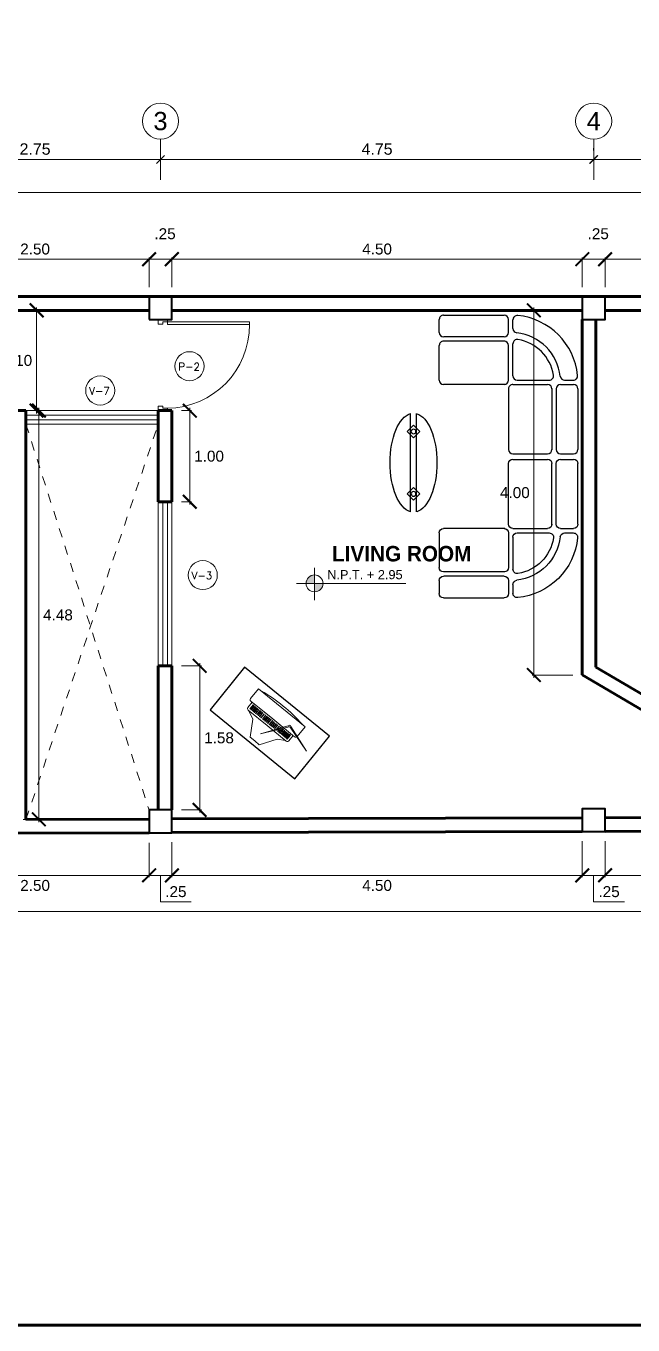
# Model space of a CAD drawing. Header units: millimetres. Extents: x 565 to 912, y 163 to 192.
# Drawn here: x 580.11 to 586.76, y 163.22 to 177.47 of the extents above; entities that cross this region are included whole.
import ezdxf

# ---------------------------------------------------------------- set-up
doc = ezdxf.new("R2010")
doc.units = ezdxf.units.MM
doc.header["$LTSCALE"] = 0.0125
doc.linetypes.add('DASHED2', pattern=[9.525, 6.35, -3.175])
for name, color, linetype, lineweight in [('01', 210, 'Continuous', 0), ('06', 6, 'Continuous', 70), ('COLUMNAS', 162, 'Continuous', 40), ('COTAS', 9, 'Continuous', 9), ('EQUIPO', 2, 'Continuous', 15), ('equipo 0.2', 152, 'Continuous', 25), ('equipo 01', 30, 'Continuous', 9), ('MARCO', 1, 'Continuous', 13), ('MARKO', 186, 'Continuous', 80), ('MURO ALTO', 40, 'Continuous', 70), ('proy', 254, 'Continuous', 0), ('PROYECCCIONES', 9, 'DASHED2', 9), ('TEXTO', 6, 'Continuous', 15)]:
    doc.layers.add(name, color=color, linetype=linetype, lineweight=lineweight)
doc.layers.add('MUEBLES', color=30, linetype='Continuous')
doc.styles.add('ARIAL', font='arial.ttf')
doc.styles.add('NOMBRE-2', font='arial.ttf')
doc.styles.add('op', font='romab___.ttf')
doc.styles.add('ROMANS135', font='romans.shx', dxfattribs={"width": 1.35})
doc.dimstyles.new('ISO-25', dxfattribs={"dimtxt": 0.12, "dimasz": 0.15, "dimexe": 0.02, "dimexo": 0.1055, "dimgap": 0.05, "dimtad": 2, "dimtih": 1, "dimtoh": 1, "dimzin": 4, "dimdsep": 46, "dimtxsty": 'ARIAL', "dimblk": 'ARCHTICK', "dimcen": 2.5, "dimdle": 0.03, "dimclrd": 1, "dimclre": 2, "dimclrt": 256, "dimadec": 0, "dimazin": 0, "dimtfac": 1, "dimtmove": 0, "dimatfit": 0, "dimldrblk": 'ARCHTICK', "dimfxl": 0, "dimlwd": 13, "dimlwe": 9, "dimarcsym": 0})
doc.dimstyles.new('PLANTA', dxfattribs={"dimtxt": 0.125, "dimasz": 0.09, "dimexe": 0.125, "dimexo": 0.1, "dimgap": 0.05, "dimtad": 1, "dimzin": 4, "dimdsep": 46, "dimtxsty": 'NOMBRE-2', "dimblk1": 'ARCHTICK', "dimblk2": 'ARCHTICK', "dimsah": 1, "dimcen": 0, "dimdle": 0.1, "dimclrd": 1, "dimclre": 1, "dimclrt": 256, "dimadec": 0, "dimazin": 0, "dimtfac": 1, "dimtmove": 1, "dimatfit": 3, "dimldrblk": 'ARCHTICK', "dimfxl": 0, "dimtolj": 1, "dimtzin": 0, "dimlwd": 0, "dimlwe": 0, "dimarcsym": 0})

# ---------------------------------------------------------------- blocks, each defined once
blk = doc.blocks.new('_ARCHTICK')
at = {"color": 0, "linetype": 'ByBlock', "const_width": 0.15}
blk.add_lwpolyline([(-0.5, -0.5), (0.5, 0.5)], dxfattribs=at)
blk = doc.blocks.new('*D107')
at = {"layer": 'COTAS', "color": 1, "lineweight": 0, "transparency": 16777216}
for p, q in [((573.556, 175.095), (573.556, 175.767)), ((610.506, 175.205), (610.506, 175.767)), ((610.606, 175.642), (573.456, 175.642))]:
    blk.add_line(p, q, dxfattribs=at)
at = {"layer": 'Defpoints', "color": 0, "transparency": 16777216}
for p in [(573.556, 175.642), (573.556, 174.995), (610.506, 175.105)]:
    blk.add_point(p, dxfattribs=at)
at = {"layer": 'COTAS', "color": 1, "lineweight": 0, "transparency": 16777216, "xscale": 0.09, "yscale": 0.09, "zscale": 0.09, "rotation": 180}
blk.add_blockref('_ARCHTICK', (573.556, 175.642), dxfattribs=at)
at = {"layer": 'COTAS', "color": 1, "lineweight": 0, "transparency": 16777216, "xscale": 0.09, "yscale": 0.09, "zscale": 0.09}
blk.add_blockref('_ARCHTICK', (610.506, 175.642), dxfattribs=at)
at = {"layer": 'COTAS', "transparency": 16777216, "insert": (592.031, 175.756), "char_height": 0.125, "attachment_point": 5, "style": 'NOMBRE-2'}
blk.add_mtext('\\A1;36.95', dxfattribs=at)
blk = doc.blocks.new('*D131')
at = {"layer": 'COTAS', "color": 2, "lineweight": 9, "transparency": 16777216}
for p, q in [((578.956, 168.507), (578.956, 168.131)), ((581.456, 168.507), (581.456, 168.131))]:
    blk.add_line(p, q, dxfattribs=at)
at = {"layer": 'COTAS', "color": 1, "lineweight": 13, "transparency": 16777216}
blk.add_line((578.926, 168.151), (581.486, 168.151), dxfattribs=at)
at = {"layer": 'Defpoints', "color": 0, "transparency": 16777216}
for p in [(578.956, 168.612), (581.456, 168.612), (581.456, 168.151)]:
    blk.add_point(p, dxfattribs=at)
at = {"layer": 'COTAS', "color": 1, "lineweight": 13, "transparency": 16777216, "xscale": 0.15, "yscale": 0.15, "zscale": 0.15, "rotation": 180}
blk.add_blockref('_ARCHTICK', (578.956, 168.151), dxfattribs=at)
at = {"layer": 'COTAS', "color": 1, "lineweight": 13, "transparency": 16777216, "xscale": 0.15, "yscale": 0.15, "zscale": 0.15}
blk.add_blockref('_ARCHTICK', (581.456, 168.151), dxfattribs=at)
at = {"layer": 'COTAS', "transparency": 16777216, "insert": (580.206, 168.04), "char_height": 0.12, "attachment_point": 5, "style": 'ARIAL'}
blk.add_mtext('2.50', dxfattribs=at)
blk = doc.blocks.new('*D110')
at = {"layer": 'COTAS', "color": 1, "lineweight": 13, "transparency": 16777216}
blk.add_line((578.926, 174.91), (581.486, 174.91), dxfattribs=at)
at = {"layer": 'COTAS', "color": 2, "lineweight": 9, "transparency": 16777216}
for p, q in [((578.956, 174.605), (578.956, 174.93)), ((581.456, 174.605), (581.456, 174.93))]:
    blk.add_line(p, q, dxfattribs=at)
at = {"layer": 'Defpoints', "color": 0, "transparency": 16777216}
for p in [(581.456, 174.91), (578.956, 174.499), (581.456, 174.499)]:
    blk.add_point(p, dxfattribs=at)
at = {"layer": 'COTAS', "color": 1, "lineweight": 13, "transparency": 16777216, "xscale": 0.15, "yscale": 0.15, "zscale": 0.15, "rotation": 180}
blk.add_blockref('_ARCHTICK', (578.956, 174.91), dxfattribs=at)
at = {"layer": 'COTAS', "color": 1, "lineweight": 13, "transparency": 16777216, "xscale": 0.15, "yscale": 0.15, "zscale": 0.15}
blk.add_blockref('_ARCHTICK', (581.456, 174.91), dxfattribs=at)
at = {"layer": 'COTAS', "transparency": 16777216, "insert": (580.206, 175.021), "char_height": 0.12, "attachment_point": 5, "style": 'ARIAL'}
blk.add_mtext('2.50', dxfattribs=at)
blk = doc.blocks.new('*D135')
at = {"layer": 'COTAS', "color": 2, "lineweight": 9, "transparency": 16777216}
for p, q in [((586.456, 168.527), (586.456, 168.131)), ((590.956, 168.54), (590.956, 168.131))]:
    blk.add_line(p, q, dxfattribs=at)
at = {"layer": 'COTAS', "color": 1, "lineweight": 13, "transparency": 16777216}
blk.add_line((586.426, 168.151), (590.986, 168.151), dxfattribs=at)
at = {"layer": 'Defpoints', "color": 0, "transparency": 16777216}
for p in [(586.456, 168.633), (590.956, 168.646), (590.956, 168.151)]:
    blk.add_point(p, dxfattribs=at)
at = {"layer": 'COTAS', "color": 1, "lineweight": 13, "transparency": 16777216, "xscale": 0.15, "yscale": 0.15, "zscale": 0.15, "rotation": 180}
blk.add_blockref('_ARCHTICK', (586.456, 168.151), dxfattribs=at)
at = {"layer": 'COTAS', "color": 1, "lineweight": 13, "transparency": 16777216, "xscale": 0.15, "yscale": 0.15, "zscale": 0.15}
blk.add_blockref('_ARCHTICK', (590.956, 168.151), dxfattribs=at)
at = {"layer": 'COTAS', "transparency": 16777216, "insert": (588.706, 168.04), "char_height": 0.12, "attachment_point": 5, "style": 'ARIAL'}
blk.add_mtext('4.50', dxfattribs=at)
blk = doc.blocks.new('*D134')
at = {"layer": 'COTAS', "color": 2, "lineweight": 9, "transparency": 16777216}
for p, q in [((586.206, 168.526), (586.206, 168.131)), ((586.456, 168.527), (586.456, 168.131))]:
    blk.add_line(p, q, dxfattribs=at)
at = {"layer": 'COTAS', "color": 1, "lineweight": 13, "transparency": 16777216}
for p, q in [((586.206, 168.151), (586.456, 168.151)), ((586.206, 168.151), (586.456, 168.151)), ((586.331, 168.151), (586.331, 167.861)), ((586.331, 167.861), (586.669, 167.861))]:
    blk.add_line(p, q, dxfattribs=at)
at = {"layer": 'Defpoints', "color": 0, "transparency": 16777216}
for p in [(586.206, 168.632), (586.456, 168.633), (586.456, 168.151)]:
    blk.add_point(p, dxfattribs=at)
at = {"layer": 'COTAS', "transparency": 16777216, "insert": (586.5, 167.972), "char_height": 0.12, "attachment_point": 5, "style": 'ARIAL'}
blk.add_mtext('.25', dxfattribs=at)
blk = doc.blocks.new('*D133')
at = {"layer": 'COTAS', "color": 2, "lineweight": 9, "transparency": 16777216}
for p, q in [((581.706, 168.514), (581.706, 168.131)), ((586.206, 168.526), (586.206, 168.131))]:
    blk.add_line(p, q, dxfattribs=at)
at = {"layer": 'COTAS', "color": 1, "lineweight": 13, "transparency": 16777216}
blk.add_line((581.676, 168.151), (586.236, 168.151), dxfattribs=at)
at = {"layer": 'Defpoints', "color": 0, "transparency": 16777216}
for p in [(581.706, 168.62), (586.206, 168.632), (586.206, 168.151)]:
    blk.add_point(p, dxfattribs=at)
at = {"layer": 'COTAS', "color": 1, "lineweight": 13, "transparency": 16777216, "xscale": 0.15, "yscale": 0.15, "zscale": 0.15, "rotation": 180}
blk.add_blockref('_ARCHTICK', (581.706, 168.151), dxfattribs=at)
at = {"layer": 'COTAS', "color": 1, "lineweight": 13, "transparency": 16777216, "xscale": 0.15, "yscale": 0.15, "zscale": 0.15}
blk.add_blockref('_ARCHTICK', (586.206, 168.151), dxfattribs=at)
at = {"layer": 'COTAS', "transparency": 16777216, "insert": (583.956, 168.04), "char_height": 0.12, "attachment_point": 5, "style": 'ARIAL'}
blk.add_mtext('4.50', dxfattribs=at)
blk = doc.blocks.new('*D132')
at = {"layer": 'COTAS', "color": 2, "lineweight": 9, "transparency": 16777216}
for p, q in [((581.456, 168.507), (581.456, 168.131)), ((581.706, 168.514), (581.706, 168.131))]:
    blk.add_line(p, q, dxfattribs=at)
at = {"layer": 'COTAS', "color": 1, "lineweight": 13, "transparency": 16777216}
for p, q in [((581.456, 168.151), (581.706, 168.151)), ((581.456, 168.151), (581.706, 168.151)), ((581.581, 168.151), (581.581, 167.861)), ((581.581, 167.861), (581.919, 167.861))]:
    blk.add_line(p, q, dxfattribs=at)
at = {"layer": 'Defpoints', "color": 0, "transparency": 16777216}
for p in [(581.456, 168.612), (581.706, 168.62), (581.706, 168.151)]:
    blk.add_point(p, dxfattribs=at)
at = {"layer": 'COTAS', "transparency": 16777216, "insert": (581.75, 167.972), "char_height": 0.12, "attachment_point": 5, "style": 'ARIAL'}
blk.add_mtext('.25', dxfattribs=at)
blk = doc.blocks.new('*D114')
at = {"layer": 'COTAS', "color": 1, "lineweight": 13, "transparency": 16777216}
blk.add_line((586.426, 174.91), (590.986, 174.91), dxfattribs=at)
at = {"layer": 'COTAS', "color": 2, "lineweight": 9, "transparency": 16777216}
for p, q in [((586.456, 174.605), (586.456, 174.93)), ((590.956, 174.605), (590.956, 174.93))]:
    blk.add_line(p, q, dxfattribs=at)
at = {"layer": 'Defpoints', "color": 0, "transparency": 16777216}
for p in [(590.956, 174.91), (586.456, 174.499), (590.956, 174.499)]:
    blk.add_point(p, dxfattribs=at)
at = {"layer": 'COTAS', "color": 1, "lineweight": 13, "transparency": 16777216, "xscale": 0.15, "yscale": 0.15, "zscale": 0.15, "rotation": 180}
blk.add_blockref('_ARCHTICK', (586.456, 174.91), dxfattribs=at)
at = {"layer": 'COTAS', "color": 1, "lineweight": 13, "transparency": 16777216, "xscale": 0.15, "yscale": 0.15, "zscale": 0.15}
blk.add_blockref('_ARCHTICK', (590.956, 174.91), dxfattribs=at)
at = {"layer": 'COTAS', "transparency": 16777216, "insert": (588.706, 175.021), "char_height": 0.12, "attachment_point": 5, "style": 'ARIAL'}
blk.add_mtext('4.50', dxfattribs=at)
blk = doc.blocks.new('*D113')
at = {"layer": 'COTAS', "color": 2, "lineweight": 9, "transparency": 16777216}
for p, q in [((586.206, 174.605), (586.206, 174.93)), ((586.456, 174.605), (586.456, 174.93))]:
    blk.add_line(p, q, dxfattribs=at)
at = {"layer": 'COTAS', "color": 1, "lineweight": 13, "transparency": 16777216}
blk.add_line((586.206, 174.91), (586.456, 174.91), dxfattribs=at)
at = {"layer": 'Defpoints', "color": 0, "transparency": 16777216}
for p in [(586.456, 174.91), (586.206, 174.499), (586.456, 174.499)]:
    blk.add_point(p, dxfattribs=at)
at = {"layer": 'COTAS', "transparency": 16777216, "insert": (586.381, 175.189), "char_height": 0.12, "attachment_point": 5, "style": 'ARIAL'}
blk.add_mtext('.25', dxfattribs=at)
blk = doc.blocks.new('*D112')
at = {"layer": 'COTAS', "color": 1, "lineweight": 13, "transparency": 16777216}
blk.add_line((581.676, 174.91), (586.236, 174.91), dxfattribs=at)
at = {"layer": 'COTAS', "color": 2, "lineweight": 9, "transparency": 16777216}
for p, q in [((581.706, 174.605), (581.706, 174.93)), ((586.206, 174.605), (586.206, 174.93))]:
    blk.add_line(p, q, dxfattribs=at)
at = {"layer": 'Defpoints', "color": 0, "transparency": 16777216}
for p in [(586.206, 174.91), (581.706, 174.499), (586.206, 174.499)]:
    blk.add_point(p, dxfattribs=at)
at = {"layer": 'COTAS', "color": 1, "lineweight": 13, "transparency": 16777216, "xscale": 0.15, "yscale": 0.15, "zscale": 0.15, "rotation": 180}
blk.add_blockref('_ARCHTICK', (581.706, 174.91), dxfattribs=at)
at = {"layer": 'COTAS', "color": 1, "lineweight": 13, "transparency": 16777216, "xscale": 0.15, "yscale": 0.15, "zscale": 0.15}
blk.add_blockref('_ARCHTICK', (586.206, 174.91), dxfattribs=at)
at = {"layer": 'COTAS', "transparency": 16777216, "insert": (583.956, 175.021), "char_height": 0.12, "attachment_point": 5, "style": 'ARIAL'}
blk.add_mtext('4.50', dxfattribs=at)
blk = doc.blocks.new('*D111')
at = {"layer": 'COTAS', "color": 2, "lineweight": 9, "transparency": 16777216}
for p, q in [((581.456, 174.605), (581.456, 174.93)), ((581.706, 174.605), (581.706, 174.93))]:
    blk.add_line(p, q, dxfattribs=at)
at = {"layer": 'COTAS', "color": 1, "lineweight": 13, "transparency": 16777216}
blk.add_line((581.456, 174.91), (581.706, 174.91), dxfattribs=at)
at = {"layer": 'Defpoints', "color": 0, "transparency": 16777216}
for p in [(581.706, 174.91), (581.456, 174.499), (581.706, 174.499)]:
    blk.add_point(p, dxfattribs=at)
at = {"layer": 'COTAS', "transparency": 16777216, "insert": (581.631, 175.189), "char_height": 0.12, "attachment_point": 5, "style": 'ARIAL'}
blk.add_mtext('.25', dxfattribs=at)
blk = doc.blocks.new('P1.0m')
at = {"layer": 'EQUIPO'}
blk.add_lwpolyline([(0.025, 0), (0.055, 0), (0.055, 0.9), (0.025, 0.9)], close=True, dxfattribs=at)
for points in [[(0, -0.1), (0.05, -0.1), (0.05, -0.05), (0.025, -0.05), (0.025, 0), (0, 0)], [(1, -0.1), (0.95, -0.1), (0.95, -0.05), (0.975, -0.05), (0.975, 0), (1, 0)]]:
    blk.add_lwpolyline(points, dxfattribs=at)
at = {"layer": 'EQUIPO', "color": 252}
blk.add_arc((0.065, -0.01), 0.91, 0.6296, 90.6296, dxfattribs=at)
blk = doc.blocks.new('A$C13E261AE')
at = {"layer": 'MUEBLES'}
for p, q in [((0, 0.808), (0, 1.473)), ((0.19, 1.52), (0.047, 1.52)), ((0.237, 0.808), (0.237, 1.472)), ((0.285, 0.803), (0.285, 1.476)), ((0.713, 1.52), (0.332, 1.52)), ((0.76, 0.803), (0.76, 1.476)), ((0.19, 0.76), (0.047, 0.76)), ((0.146, 0.713), (0.051, 0.713)), ((0.665, 0.713), (0.314, 0.713)), ((0.713, 0.76), (0.332, 0.76)), ((0.76, 0.713), (0.76, 0.332)), ((0.803, 0.76), (1.473, 0.76)), ((1.52, 0.713), (1.52, 0.332)), ((0.713, 0.665), (0.713, 0.314)), ((0.803, 0.285), (1.473, 0.285)), ((0.713, 0.146), (0.713, 0.051)), ((0.76, 0.19), (0.76, 0.047)), ((0.808, 0.237), (1.472, 0.237)), ((1.52, 0.19), (1.52, 0.047)), ((1.473, 0), (0.808, 0))]:
    blk.add_line(p, q, dxfattribs=at)
for centre, radius, start, end in [((0.047, 1.473), 0.0475, 90, 180), ((0.19, 1.473), 0.0475, 0, 90), ((0.332, 1.473), 0.0475, 90, 180), ((0.713, 1.473), 0.0475, 0, 90), ((0.047, 0.808), 0.0475, 180, 270), ((0.051, 0.665), 0.0475, 90, 185.831), ((0.146, 0.665), 0.0475, 6.7691, 90), ((0.19, 0.808), 0.0477, 270.1025, 359.7525), ((0.314, 0.665), 0.0475, 90, 189.4264), ((0.332, 0.808), 0.0475, 180, 270), ((0.665, 0.665), 0.0475, 0, 90), ((0.713, 0.808), 0.0475, 270, 0), ((0.808, 0.713), 0.0475, 90, 180), ((1.473, 0.713), 0.0475, 0, 90), ((0.735, 0.735), 0.736, 185.831, 264.169), ((0.735, 0.735), 0.546, 186.7691, 263.2309), ((0.735, 0.735), 0.474, 189.4264, 260.5736), ((0.665, 0.314), 0.0475, 260.5736, 0), ((0.808, 0.332), 0.0475, 180, 270), ((1.473, 0.332), 0.0475, 270, 0), ((0.665, 0.146), 0.0475, 0, 83.2309), ((0.808, 0.19), 0.0477, 90.2475, 179.8975), ((1.473, 0.19), 0.0475, 0, 90), ((0.665, 0.051), 0.0475, 264.169, 0), ((0.808, 0.047), 0.0475, 180, 270), ((1.473, 0.047), 0.0475, 270, 0)]:
    blk.add_arc(centre, radius, start, end, dxfattribs=at)
blk = doc.blocks.new('MESA-CENTRO')
at = {"layer": 'MUEBLES', "ltscale": 0.5}
for p, q in [((0, -0.639), (0, 0.557)), ((0.076, -0.639), (0.076, 0.557))]:
    blk.add_line(p, q, dxfattribs=at)
for points in [[(0.115, 0.339), (0.038, 0.261), (-0.039, 0.339), (0.038, 0.416)], [(0.115, -0.421), (0.038, -0.344), (-0.039, -0.421), (0.038, -0.499)]]:
    blk.add_lwpolyline(points, close=True, dxfattribs=at)
for centre in [(0.038, 0.339), (0.038, -0.421)]:
    blk.add_circle(centre, 0.0283, dxfattribs=at)
for start_param, end_param in [(0.133813, 3.00778), (3.274364, 6.150414)]:
    blk.add_ellipse((0.038, -0.041), major_axis=(0, 0.603), ratio=0.473919, start_param=start_param, end_param=end_param, dxfattribs=at)
blk = doc.blocks.new('A$C5CCE3322')
at = {"layer": '01', "ltscale": 0.2}
blk.add_blockref('MESA-CENTRO', (0.246, 0.639), dxfattribs=at)
blk = doc.blocks.new('*D161')
at = {"layer": 'COTAS', "color": 2, "lineweight": 9, "transparency": 16777216}
for p, q in [((610.506, 168.593), (610.506, 167.734)), ((573.556, 168.494), (573.556, 167.734))]:
    blk.add_line(p, q, dxfattribs=at)
at = {"layer": 'COTAS', "color": 1, "lineweight": 13, "transparency": 16777216}
blk.add_line((610.536, 167.754), (573.526, 167.754), dxfattribs=at)
at = {"layer": 'Defpoints', "color": 0, "transparency": 16777216}
for p in [(573.556, 168.599), (610.506, 168.699), (573.556, 167.754)]:
    blk.add_point(p, dxfattribs=at)
at = {"layer": 'COTAS', "color": 1, "lineweight": 13, "transparency": 16777216, "xscale": 0.15, "yscale": 0.15, "zscale": 0.15, "rotation": 180}
blk.add_blockref('_ARCHTICK', (573.556, 167.754), dxfattribs=at)
at = {"layer": 'COTAS', "color": 1, "lineweight": 13, "transparency": 16777216, "xscale": 0.15, "yscale": 0.15, "zscale": 0.15}
blk.add_blockref('_ARCHTICK', (610.506, 167.754), dxfattribs=at)
at = {"layer": 'COTAS', "transparency": 16777216, "insert": (592.031, 167.642), "char_height": 0.12, "attachment_point": 5, "style": 'ARIAL'}
blk.add_mtext('36.89', dxfattribs=at)
blk = doc.blocks.new('*D172')
at = {"layer": 'COTAS', "color": 2, "lineweight": 9, "transparency": 16777216}
for p, q in [((581.812, 173.249), (581.922, 173.249)), ((581.812, 172.249), (581.922, 172.249))]:
    blk.add_line(p, q, dxfattribs=at)
at = {"layer": 'COTAS', "color": 1, "lineweight": 13, "transparency": 16777216}
blk.add_line((581.902, 173.279), (581.902, 172.219), dxfattribs=at)
at = {"layer": 'Defpoints', "color": 0, "transparency": 16777216}
for p in [(581.706, 173.249), (581.706, 172.249), (581.902, 172.249)]:
    blk.add_point(p, dxfattribs=at)
at = {"layer": 'COTAS', "color": 1, "lineweight": 13, "transparency": 16777216, "xscale": 0.15, "yscale": 0.15, "zscale": 0.15}
for p, rotation in [((581.902, 173.249), 90), ((581.902, 172.249), 270)]:
    blk.add_blockref('_ARCHTICK', p, dxfattribs=dict(at, rotation=rotation))
at = {"layer": 'COTAS', "transparency": 16777216, "insert": (582.114, 172.749), "char_height": 0.12, "attachment_point": 5, "style": 'ARIAL'}
blk.add_mtext('1.00', dxfattribs=at)
blk = doc.blocks.new('*D173')
at = {"layer": 'COTAS', "color": 2, "lineweight": 9, "transparency": 16777216}
for p, q in [((581.812, 170.449), (582.031, 170.449)), ((581.812, 168.869), (582.031, 168.869))]:
    blk.add_line(p, q, dxfattribs=at)
at = {"layer": 'COTAS', "color": 1, "lineweight": 13, "transparency": 16777216}
blk.add_line((582.011, 170.479), (582.011, 168.839), dxfattribs=at)
at = {"layer": 'Defpoints', "color": 0, "transparency": 16777216}
for p in [(581.706, 170.449), (581.706, 168.869), (582.011, 168.869)]:
    blk.add_point(p, dxfattribs=at)
at = {"layer": 'COTAS', "color": 1, "lineweight": 13, "transparency": 16777216, "xscale": 0.15, "yscale": 0.15, "zscale": 0.15}
for p, rotation in [((582.011, 170.449), 90), ((582.011, 168.869), 270)]:
    blk.add_blockref('_ARCHTICK', p, dxfattribs=dict(at, rotation=rotation))
at = {"layer": 'COTAS', "transparency": 16777216, "insert": (582.223, 169.659), "char_height": 0.12, "attachment_point": 5, "style": 'ARIAL'}
blk.add_mtext('1.58', dxfattribs=at)
blk = doc.blocks.new('*D174')
at = {"layer": 'COTAS', "color": 2, "lineweight": 9, "transparency": 16777216}
for p, q in [((586.101, 174.349), (585.655, 174.349)), ((586.101, 170.349), (585.655, 170.349))]:
    blk.add_line(p, q, dxfattribs=at)
at = {"layer": 'COTAS', "color": 1, "lineweight": 13, "transparency": 16777216}
blk.add_line((585.675, 174.379), (585.675, 170.319), dxfattribs=at)
at = {"layer": 'Defpoints', "color": 0, "transparency": 16777216}
for p in [(586.206, 174.349), (585.675, 170.349), (586.206, 170.349)]:
    blk.add_point(p, dxfattribs=at)
at = {"layer": 'COTAS', "color": 1, "lineweight": 13, "transparency": 16777216, "xscale": 0.15, "yscale": 0.15, "zscale": 0.15}
for p, rotation in [((585.675, 174.349), 90), ((585.675, 170.349), 270)]:
    blk.add_blockref('_ARCHTICK', p, dxfattribs=dict(at, rotation=rotation))
at = {"layer": 'COTAS', "transparency": 16777216, "insert": (585.467, 172.349), "char_height": 0.12, "attachment_point": 5, "style": 'ARIAL'}
blk.add_mtext('4.00', dxfattribs=at)
blk = doc.blocks.new('*D187')
at = {"layer": 'COTAS', "color": 2, "lineweight": 9, "transparency": 16777216}
for p, q in [((580.285, 174.349), (580.203, 174.349)), ((580.285, 173.249), (580.203, 173.249))]:
    blk.add_line(p, q, dxfattribs=at)
at = {"layer": 'COTAS', "color": 1, "lineweight": 13, "transparency": 16777216}
blk.add_line((580.223, 174.379), (580.223, 173.219), dxfattribs=at)
at = {"layer": 'Defpoints', "color": 0, "transparency": 16777216}
for p in [(580.391, 174.349), (580.223, 173.249), (580.391, 173.249)]:
    blk.add_point(p, dxfattribs=at)
at = {"layer": 'COTAS', "color": 1, "lineweight": 13, "transparency": 16777216, "xscale": 0.15, "yscale": 0.15, "zscale": 0.15}
for p, rotation in [((580.223, 174.349), 90), ((580.223, 173.249), 270)]:
    blk.add_blockref('_ARCHTICK', p, dxfattribs=dict(at, rotation=rotation))
at = {"layer": 'COTAS', "transparency": 16777216, "insert": (580.011, 173.799), "char_height": 0.12, "attachment_point": 5, "style": 'ARIAL'}
blk.add_mtext('1.10', dxfattribs=at)
blk = doc.blocks.new('*D189')
at = {"layer": 'COTAS', "color": 2, "lineweight": 9, "transparency": 16777216}
for p, q in [((580.062, 173.249), (580.268, 173.249)), ((580.074, 168.765), (580.268, 168.765))]:
    blk.add_line(p, q, dxfattribs=at)
at = {"layer": 'COTAS', "color": 1, "lineweight": 13, "transparency": 16777216}
blk.add_line((580.248, 173.279), (580.248, 168.735), dxfattribs=at)
at = {"layer": 'Defpoints', "color": 0, "transparency": 16777216}
for p in [(579.956, 173.249), (579.968, 168.765), (580.248, 168.765)]:
    blk.add_point(p, dxfattribs=at)
at = {"layer": 'COTAS', "color": 1, "lineweight": 13, "transparency": 16777216, "xscale": 0.15, "yscale": 0.15, "zscale": 0.15}
for p, rotation in [((580.248, 173.249), 90), ((580.248, 168.765), 270)]:
    blk.add_blockref('_ARCHTICK', p, dxfattribs=dict(at, rotation=rotation))
at = {"layer": 'COTAS', "transparency": 16777216, "insert": (580.457, 171.007), "char_height": 0.12, "attachment_point": 5, "style": 'ARIAL'}
blk.add_mtext('4.48', dxfattribs=at)
blk = doc.blocks.new('Tv_p')
for p, q in [((-0.05, 0), (-0.137, -0.132)), ((0, 0), (-0.05, 0)), ((0, 0), (0.05, 0)), ((0.05, 0), (0.129, -0.132)), ((-0.151, -0.276), (0, -0.076)), ((0, -0.076), (-0.143, -0.284)), ((-0.395, -0.21), (-0.158, -0.279)), ((-0.16, -0.288), (-0.395, -0.21)), ((-0.224, -0.241), (-0.224, -0.184)), ((-0.208, -0.168), (0, -0.168)), ((-0.204, -0.185), (-0.204, -0.228)), ((-0.2, -0.186), (-0.204, -0.186)), ((-0.2, -0.228), (-0.2, -0.186)), ((-0.137, -0.132), (-0.199, -0.168)), ((-0.19, -0.186), (-0.194, -0.186)), ((-0.193, -0.185), (-0.193, -0.228)), ((-0.19, -0.228), (-0.19, -0.186)), ((-0.177, -0.186), (-0.181, -0.186)), ((-0.18, -0.185), (-0.18, -0.228)), ((-0.177, -0.228), (-0.177, -0.186)), ((-0.169, -0.185), (-0.169, -0.228)), ((-0.165, -0.186), (-0.169, -0.186)), ((-0.165, -0.228), (-0.165, -0.186)), ((-0.156, -0.185), (-0.156, -0.228)), ((-0.152, -0.186), (-0.156, -0.186)), ((-0.152, -0.228), (-0.152, -0.186)), ((-0.139, -0.186), (-0.143, -0.186)), ((-0.142, -0.185), (-0.142, -0.228)), ((-0.139, -0.228), (-0.139, -0.186)), ((-0.124, -0.186), (-0.128, -0.186)), ((-0.127, -0.185), (-0.127, -0.228)), ((-0.124, -0.228), (-0.124, -0.186)), ((-0.111, -0.186), (-0.115, -0.186)), ((-0.114, -0.185), (-0.114, -0.227)), ((-0.111, -0.223), (-0.111, -0.186)), ((-0.097, -0.186), (-0.101, -0.186)), ((-0.1, -0.185), (-0.1, -0.209)), ((-0.097, -0.204), (-0.097, -0.186)), ((-0.097, -0.228), (-0.097, -0.217)), ((-0.083, -0.186), (-0.085, -0.186)), ((-0.084, -0.185), (-0.084, -0.188)), ((-0.084, -0.199), (-0.084, -0.228)), ((-0.081, -0.228), (-0.081, -0.194)), ((-0.064, -0.186), (-0.068, -0.186)), ((-0.067, -0.185), (-0.067, -0.228)), ((-0.064, -0.228), (-0.064, -0.186)), ((-0.053, -0.185), (-0.053, -0.228)), ((-0.049, -0.186), (-0.053, -0.186)), ((-0.049, -0.228), (-0.049, -0.186)), ((-0.036, -0.186), (-0.04, -0.186)), ((-0.039, -0.185), (-0.039, -0.228)), ((-0.036, -0.228), (-0.036, -0.186)), ((-0.022, -0.186), (-0.026, -0.186)), ((-0.025, -0.185), (-0.025, -0.228)), ((-0.022, -0.228), (-0.022, -0.186)), ((-0.011, -0.185), (-0.011, -0.228)), ((-0.007, -0.186), (-0.011, -0.186)), ((-0.007, -0.228), (-0.007, -0.186)), ((0.208, -0.168), (0, -0.168)), ((0.007, -0.228), (0.007, -0.186)), ((0.007, -0.186), (0.011, -0.186)), ((0.011, -0.185), (0.011, -0.228)), ((0.022, -0.186), (0.026, -0.186)), ((0.022, -0.228), (0.022, -0.186)), ((0.025, -0.185), (0.025, -0.228)), ((0.036, -0.186), (0.04, -0.186)), ((0.036, -0.228), (0.036, -0.186)), ((0.039, -0.185), (0.039, -0.228)), ((0.049, -0.186), (0.053, -0.186)), ((0.049, -0.228), (0.049, -0.186)), ((0.053, -0.185), (0.053, -0.228)), ((0.064, -0.186), (0.068, -0.186)), ((0.064, -0.228), (0.064, -0.186)), ((0.067, -0.185), (0.067, -0.228)), ((0.081, -0.186), (0.085, -0.186)), ((0.081, -0.228), (0.081, -0.186)), ((0.084, -0.185), (0.084, -0.228)), ((0.097, -0.186), (0.101, -0.186)), ((0.097, -0.228), (0.097, -0.186)), ((0.1, -0.185), (0.1, -0.228)), ((0.111, -0.186), (0.115, -0.186)), ((0.111, -0.228), (0.111, -0.186)), ((0.114, -0.185), (0.114, -0.228)), ((0.124, -0.186), (0.128, -0.186)), ((0.124, -0.228), (0.124, -0.186)), ((0.127, -0.185), (0.127, -0.228)), ((0.129, -0.132), (0.199, -0.168)), ((0.139, -0.186), (0.143, -0.186)), ((0.139, -0.228), (0.139, -0.186)), ((0.142, -0.185), (0.142, -0.228)), ((0.152, -0.186), (0.156, -0.186)), ((0.152, -0.228), (0.152, -0.186)), ((0.156, -0.185), (0.156, -0.228)), ((0.165, -0.186), (0.169, -0.186)), ((0.165, -0.228), (0.165, -0.186)), ((0.169, -0.185), (0.169, -0.228)), ((0.177, -0.186), (0.181, -0.186)), ((0.177, -0.228), (0.177, -0.186)), ((0.18, -0.185), (0.18, -0.228)), ((0.19, -0.186), (0.194, -0.186)), ((0.19, -0.228), (0.19, -0.186)), ((0.193, -0.185), (0.193, -0.228)), ((0.2, -0.228), (0.2, -0.186)), ((0.2, -0.186), (0.204, -0.186)), ((0.204, -0.185), (0.204, -0.228)), ((0.224, -0.241), (0.224, -0.184)), ((-0.255, -0.257), (-0.255, -0.362)), ((0, -0.241), (-0.239, -0.241)), ((-0.204, -0.228), (-0.2, -0.228)), ((-0.193, -0.228), (-0.19, -0.228)), ((-0.18, -0.228), (-0.177, -0.228)), ((-0.169, -0.228), (-0.165, -0.228)), ((-0.156, -0.228), (-0.152, -0.228)), ((-0.142, -0.228), (-0.139, -0.228)), ((-0.127, -0.228), (-0.124, -0.228)), ((-0.1, -0.222), (-0.1, -0.228)), ((-0.1, -0.228), (-0.097, -0.228)), ((-0.084, -0.228), (-0.081, -0.228)), ((-0.067, -0.228), (-0.064, -0.228)), ((-0.053, -0.228), (-0.049, -0.228)), ((-0.039, -0.228), (-0.036, -0.228)), ((-0.025, -0.228), (-0.022, -0.228)), ((-0.011, -0.228), (-0.007, -0.228)), ((0, -0.241), (0.239, -0.241)), ((0.011, -0.228), (0.007, -0.228)), ((0.025, -0.228), (0.022, -0.228)), ((0.039, -0.228), (0.036, -0.228)), ((0.053, -0.228), (0.049, -0.228)), ((0.067, -0.228), (0.064, -0.228)), ((0.084, -0.228), (0.081, -0.228)), ((0.1, -0.228), (0.097, -0.228)), ((0.114, -0.228), (0.111, -0.228)), ((0.127, -0.228), (0.124, -0.228)), ((0.142, -0.228), (0.139, -0.228)), ((0.156, -0.228), (0.152, -0.228)), ((0.169, -0.228), (0.165, -0.228)), ((0.18, -0.228), (0.177, -0.228)), ((0.193, -0.228), (0.19, -0.228)), ((0.204, -0.228), (0.2, -0.228)), ((0.255, -0.257), (0.255, -0.362)), ((-0.255, -0.362), (0, -0.362)), ((0.255, -0.362), (0, -0.362))]:
    blk.add_line(p, q)
blk.add_circle((-0.152, -0.285), 0.00907)
for centre, radius, start, end in [((-0.208, -0.184), 0.0162, 90, 180), ((0.208, -0.184), 0.0162, 360, 90), ((-0.239, -0.257), 0.0162, 90, 180), ((0.239, -0.257), 0.0162, 0, 90), ((-0.03, 0.635), 1.016, 258.9245, 271.6974), ((0.03, 0.635), 1.016, 268.3026, 281.0755)]:
    blk.add_arc(centre, radius, start, end)
blk = doc.blocks.new('tv')
at = {"layer": 'equipo 0.2'}
blk.add_lwpolyline([(-0.355, -0.759), (0.245, -0.759), (0.245, 0.441), (-0.355, 0.441)], close=True, dxfattribs=at)
at = {"layer": 'equipo 01', "xscale": 1.295999999999992, "yscale": 1.295999999999992, "zscale": 1.295999999999992, "rotation": 90}
blk.add_blockref('Tv_p', (-0.312, -0.155), dxfattribs=at)
blk = doc.blocks.new('*D208')
at = {"layer": 'COTAS', "color": 1, "lineweight": 0, "transparency": 16777216}
for p, q in [((586.231, 176.004), (591.181, 176.004)), ((586.331, 176.104), (586.331, 176.129)), ((591.081, 176.104), (591.081, 176.129))]:
    blk.add_line(p, q, dxfattribs=at)
at = {"layer": 'Defpoints', "color": 0, "transparency": 16777216}
for p in [(586.331, 176.004), (591.081, 176.004), (591.081, 176.004)]:
    blk.add_point(p, dxfattribs=at)
at = {"layer": 'COTAS', "color": 1, "lineweight": 0, "transparency": 16777216, "xscale": 0.09, "yscale": 0.09, "zscale": 0.09, "rotation": 180}
blk.add_blockref('_ARCHTICK', (586.331, 176.004), dxfattribs=at)
at = {"layer": 'COTAS', "color": 1, "lineweight": 0, "transparency": 16777216, "xscale": 0.09, "yscale": 0.09, "zscale": 0.09}
blk.add_blockref('_ARCHTICK', (591.081, 176.004), dxfattribs=at)
at = {"layer": 'COTAS', "transparency": 16777216, "insert": (588.706, 176.118), "char_height": 0.125, "attachment_point": 5, "style": 'NOMBRE-2'}
blk.add_mtext('\\A1;4.75', dxfattribs=at)
blk = doc.blocks.new('*D210')
at = {"layer": 'COTAS', "color": 1, "lineweight": 0, "transparency": 16777216}
for p, q in [((581.481, 176.004), (586.431, 176.004)), ((581.581, 176.104), (581.581, 176.129)), ((586.331, 176.104), (586.331, 176.129))]:
    blk.add_line(p, q, dxfattribs=at)
at = {"layer": 'Defpoints', "color": 0, "transparency": 16777216}
for p in [(581.581, 176.004), (586.331, 176.004), (586.331, 176.004)]:
    blk.add_point(p, dxfattribs=at)
at = {"layer": 'COTAS', "color": 1, "lineweight": 0, "transparency": 16777216, "xscale": 0.09, "yscale": 0.09, "zscale": 0.09, "rotation": 180}
blk.add_blockref('_ARCHTICK', (581.581, 176.004), dxfattribs=at)
at = {"layer": 'COTAS', "color": 1, "lineweight": 0, "transparency": 16777216, "xscale": 0.09, "yscale": 0.09, "zscale": 0.09}
blk.add_blockref('_ARCHTICK', (586.331, 176.004), dxfattribs=at)
at = {"layer": 'COTAS', "transparency": 16777216, "insert": (583.956, 176.118), "char_height": 0.125, "attachment_point": 5, "style": 'NOMBRE-2'}
blk.add_mtext('\\A1;4.75', dxfattribs=at)
blk = doc.blocks.new('*D211')
at = {"layer": 'COTAS', "color": 1, "lineweight": 0, "transparency": 16777216}
for p, q in [((578.731, 176.004), (581.681, 176.004)), ((578.831, 175.883), (578.831, 176.129)), ((581.581, 176.104), (581.581, 176.129))]:
    blk.add_line(p, q, dxfattribs=at)
at = {"layer": 'Defpoints', "color": 0, "transparency": 16777216}
for p in [(581.581, 176.004), (581.581, 176.004), (578.831, 175.783)]:
    blk.add_point(p, dxfattribs=at)
at = {"layer": 'COTAS', "color": 1, "lineweight": 0, "transparency": 16777216, "xscale": 0.09, "yscale": 0.09, "zscale": 0.09, "rotation": 180}
blk.add_blockref('_ARCHTICK', (578.831, 176.004), dxfattribs=at)
at = {"layer": 'COTAS', "color": 1, "lineweight": 0, "transparency": 16777216, "xscale": 0.09, "yscale": 0.09, "zscale": 0.09}
blk.add_blockref('_ARCHTICK', (581.581, 176.004), dxfattribs=at)
at = {"layer": 'COTAS', "transparency": 16777216, "insert": (580.206, 176.118), "char_height": 0.125, "attachment_point": 5, "style": 'NOMBRE-2'}
blk.add_mtext('\\A1;2.75', dxfattribs=at)

msp = doc.modelspace()

# ---------------------------------------------------------------- hatches: boundary and pattern name
at = {"layer": 'MARCO', "linetype": 'Continuous'}
h = msp.add_hatch(color=256, dxfattribs=at)
h.paths.add_polyline_path([(583.27098, 171.44644, 0.41421356), (583.17842, 171.35388), (583.27098, 171.35388)])
h.paths.add_polyline_path([(583.36354, 171.35388), (583.27098, 171.35388), (583.27098, 171.26132, 0.41421356)])

# ---------------------------------------------------------------- linework, layer by layer
at = {"layer": 'COLUMNAS'}
for points in [[(581.45626, 174.24925), (581.70626, 174.24925), (581.70626, 174.49925), (581.45626, 174.49925)], [(586.20626, 174.24925), (586.45626, 174.24925), (586.45626, 174.49925), (586.20626, 174.49925)], [(581.45626, 168.61909), (581.70626, 168.61909), (581.70626, 168.86909), (581.45626, 168.86909)], [(586.20626, 168.63199), (586.45626, 168.63199), (586.45626, 168.88199), (586.20626, 168.88199)]]:
    msp.add_lwpolyline(points, close=True, dxfattribs=at)
at = {"layer": 'COTAS'}
for p, q in [((581.55626, 173.24925), (580.10626, 173.24925)), ((580.10626, 173.24925), (580.10626, 173.09925)), ((581.55626, 173.19925), (580.10626, 173.19925)), ((581.55626, 173.14925), (580.10626, 173.14925)), ((580.10626, 173.09925), (581.55626, 173.09925))]:
    msp.add_line(p, q, dxfattribs=at)
at = {"layer": 'MARCO', "linetype": 'Continuous'}
for p, q in [((583.27098, 171.17051), (583.27098, 171.5246)), ((583.07256, 171.35388), (584.27215, 171.35388))]:
    msp.add_line(p, q, dxfattribs=at)
msp.add_circle((583.27098, 171.35388), 0.09256, dxfattribs=at)
at = {"layer": 'MARKO'}
msp.add_lwpolyline([(564.78685, 191.71852), (564.78685, 163.21852), (628.38011, 163.21852), (628.38011, 191.71852)], close=True, dxfattribs=at)
at = {"layer": 'MURO ALTO'}
for p, q in [((574.15626, 174.49925), (595.20626, 174.49925)), ((578.95626, 174.34925), (581.45626, 174.34925)), ((581.70626, 174.34925), (586.20626, 174.34925)), ((586.45626, 174.34925), (590.95626, 174.34925)), ((586.20626, 174.24925), (586.20626, 170.34925)), ((586.35626, 174.24925), (586.35626, 170.43504)), ((579.95626, 173.24925), (580.10626, 173.24925)), ((580.10626, 168.76542), (580.10626, 173.24925)), ((581.70626, 173.24925), (581.55626, 173.24925)), ((581.55626, 173.09925), (581.55626, 173.24925)), ((581.55626, 172.24925), (581.55626, 173.24925)), ((581.70626, 173.24925), (581.70626, 172.24925)), ((581.55626, 172.24925), (581.55626, 173.09925)), ((581.70626, 172.24925), (581.55626, 172.24925)), ((581.55626, 168.86909), (581.55626, 170.44925)), ((581.70626, 170.44925), (581.55626, 170.44925)), ((581.70626, 170.44925), (581.70626, 168.86909)), ((586.35626, 170.43504), (587.09709, 169.99925)), ((586.20626, 170.34925), (587.05625, 169.84925)), ((580.10626, 168.76542), (581.45626, 168.76909)), ((581.70626, 168.76977), (586.20626, 168.782)), ((586.45626, 168.78267), (609.75626, 168.84599)), ((578.95626, 168.61229), (581.45626, 168.61909)), ((581.70626, 168.61977), (586.20626, 168.63199)), ((586.45626, 168.63267), (609.75626, 168.69666))]:
    msp.add_line(p, q, dxfattribs=at)
at = {"layer": 'proy'}
for p, q in [((581.55626, 172.24925), (581.55626, 170.44925)), ((581.60626, 172.24925), (581.60626, 170.44925)), ((581.65626, 172.24925), (581.65626, 170.44925)), ((581.70626, 172.24925), (581.70626, 170.44925)), ((581.55626, 169.96909), (581.55626, 168.86909))]:
    msp.add_line(p, q, dxfattribs=at)
for centre in [(581.8989, 173.73618), (580.92055, 173.46969), (582.04473, 171.44511)]:
    msp.add_circle(centre, 0.15956, dxfattribs=at)
at = {"layer": 'PROYECCCIONES'}
for p, q in [((580.10626, 168.76542), (581.55626, 173.09925)), ((580.10626, 173.09925), (581.45626, 168.86909))]:
    msp.add_line(p, q, dxfattribs=at)
at = {"layer": 'TEXTO'}
for p, q in [((581.58126, 175.78259), (581.58126, 176.22639)), ((586.33126, 175.78259), (586.33126, 176.22639))]:
    msp.add_line(p, q, dxfattribs=at)
for centre in [(581.58126, 176.42431), (586.33126, 176.42431)]:
    msp.add_circle(centre, 0.19792, dxfattribs=at)

# ---------------------------------------------------------------- block references
at = {"layer": '06', "ltscale": 0.22, "rotation": 180}
msp.add_blockref('A$C13E261AE', (586.15834, 174.29599), dxfattribs=at)
at = {"layer": '06', "ltscale": 0.22, "xscale": -1}
msp.add_blockref('A$C13E261AE', (586.15834, 171.19467), dxfattribs=at)
at = {"layer": 'MUEBLES', "xscale": -0.9000000000000341, "yscale": 0.9000000000000057, "zscale": 0.9}
msp.add_blockref('A$C5CCE3322', (584.61152, 172.13963), dxfattribs=at)
at = {"layer": 'proy'}
for name, p, rotation in [('P1.0m', (581.65626, 174.24925), 270), ('tv', (582.69098, 169.96538), 50.8547704017888)]:
    msp.add_blockref(name, p, dxfattribs=dict(at, rotation=rotation))

# ---------------------------------------------------------------- texts
at = {"layer": 'proy', "style": 'op'}
msp.add_text('LIVING ROOM', height=0.17, dxfattribs=at).set_placement((583.46214, 171.59489))
at = {"layer": 'TEXTO'}
for s, height, style, p in [('P-2', 0.0825, 'ROMANS135', (581.77669, 173.68959)), ('V-7', 0.0825, 'ROMANS135', (580.79833, 173.4231)), ('V-3', 0.0825, 'ROMANS135', (581.92251, 171.39852)), ('N.P.T. + 2.95', 0.1, 'ARIAL', (583.40934, 171.39983))]:
    msp.add_text(s, height=height, dxfattribs=dict(at, style=style)).set_placement(p)
at = {"layer": 'TEXTO', "char_height": 0.2, "attachment_point": 5, "style": 'ARIAL'}
for s, insert in [('3', (581.58126, 176.42431)), ('4', (586.33126, 176.42431))]:
    msp.add_mtext(s, dxfattribs=dict(at, insert=insert))

# ---------------------------------------------------------------- dimensions: what is measured, and where the dimension line sits
at = {"layer": 'COTAS'}
for base, p1, p2, picture, middle in [((581.58126, 176.00449), (578.83126, 175.78259), (581.58126, 176.00449), '*D211', (580.20626, 176.11831)), ((586.33126, 176.00449), (581.58126, 176.00449), (586.33126, 176.00449), '*D210', (583.95626, 176.11806)), ((591.08126, 176.00449), (586.33126, 176.00449), (591.08126, 176.00449), '*D208', (588.70626, 176.11806)), ((573.55626, 175.64216), (610.50626, 175.10494), (573.55626, 174.99454), '*D107', (592.03126, 175.75603))]:
    dim = msp.add_linear_dim(base=base, p1=p1, p2=p2, dimstyle='PLANTA', dxfattribs=at)
    dim.commit()
    dim.dimension.update_dxf_attribs({"geometry": picture, "text_midpoint": middle})
for base, p1, p2, picture, middle in [((581.70626, 174.90972), (581.45626, 174.49925), (581.70626, 174.49925), '*D111', (581.63126, 175.18853)), ((586.45626, 174.90972), (586.20626, 174.49925), (586.45626, 174.49925), '*D113', (586.38126, 175.18853)), ((581.45626, 174.90972), (578.95626, 174.49925), (581.45626, 174.49925), '*D110', (580.20626, 175.02099)), ((586.20626, 174.90972), (581.70626, 174.49925), (586.20626, 174.49925), '*D112', (583.95626, 175.02099)), ((590.95626, 174.90972), (586.45626, 174.49925), (590.95626, 174.49925), '*D114', (588.70626, 175.02099))]:
    dim = msp.add_linear_dim(base=base, p1=p1, p2=p2, dimstyle='ISO-25', override={"dimtmove": 1}, dxfattribs=at)
    dim.commit()
    dim.dimension.update_dxf_attribs({"geometry": picture, "text_midpoint": middle})
for base, p1, p2, picture, middle in [((580.22314, 173.24925), (580.39053, 174.34925), (580.39053, 173.24925), '*D187', (580.01131, 173.79925)), ((585.67544, 170.34925), (586.20626, 174.34925), (586.20626, 170.34925), '*D174', (585.46738, 172.34925)), ((580.24814, 168.76505), (579.95626, 173.24925), (579.96844, 168.76505), '*D189', (580.45653, 171.00715)), ((581.90209, 172.24925), (581.70626, 173.24925), (581.70626, 172.24925), '*D172', (582.11392, 172.74925)), ((582.01119, 168.86909), (581.70626, 170.44925), (581.70626, 168.86909), '*D173', (582.22334, 169.65917))]:
    dim = msp.add_linear_dim(base=base, p1=p1, p2=p2, angle=90, dimstyle='ISO-25', dxfattribs=at)
    dim.commit()
    dim.dimension.update_dxf_attribs({"geometry": picture, "text_midpoint": middle})
dim = msp.add_linear_dim(base=(573.55626, 167.7536), p1=(610.50626, 168.69853), p2=(573.55626, 168.59925), text='36.89', dimstyle='ISO-25', dxfattribs=at)
dim.commit()
dim.dimension.update_dxf_attribs({"geometry": '*D161', "text_midpoint": (592.03126, 167.64229)})
for base, p1, p2, picture, middle in [((581.45626, 168.15128), (578.95626, 168.61229), (581.45626, 168.61229), '*D131', (580.20626, 168.04001)), ((581.70626, 168.15128), (581.45626, 168.61229), (581.70626, 168.61977), '*D132', (581.63126, 167.97247)), ((586.20626, 168.15128), (581.70626, 168.61977), (586.20626, 168.63199), '*D133', (583.95626, 168.04001)), ((586.45626, 168.15128), (586.20626, 168.63199), (586.45626, 168.63267), '*D134', (586.38126, 167.97247)), ((590.95626, 168.15128), (586.45626, 168.63267), (590.95626, 168.64558), '*D135', (588.70626, 168.04001))]:
    dim = msp.add_linear_dim(base=base, p1=p1, p2=p2, angle=180, dimstyle='ISO-25', override={"dimtmove": 1}, dxfattribs=at)
    dim.commit()
    dim.dimension.update_dxf_attribs({"geometry": picture, "text_midpoint": middle})

doc.saveas('drawing.dxf')
